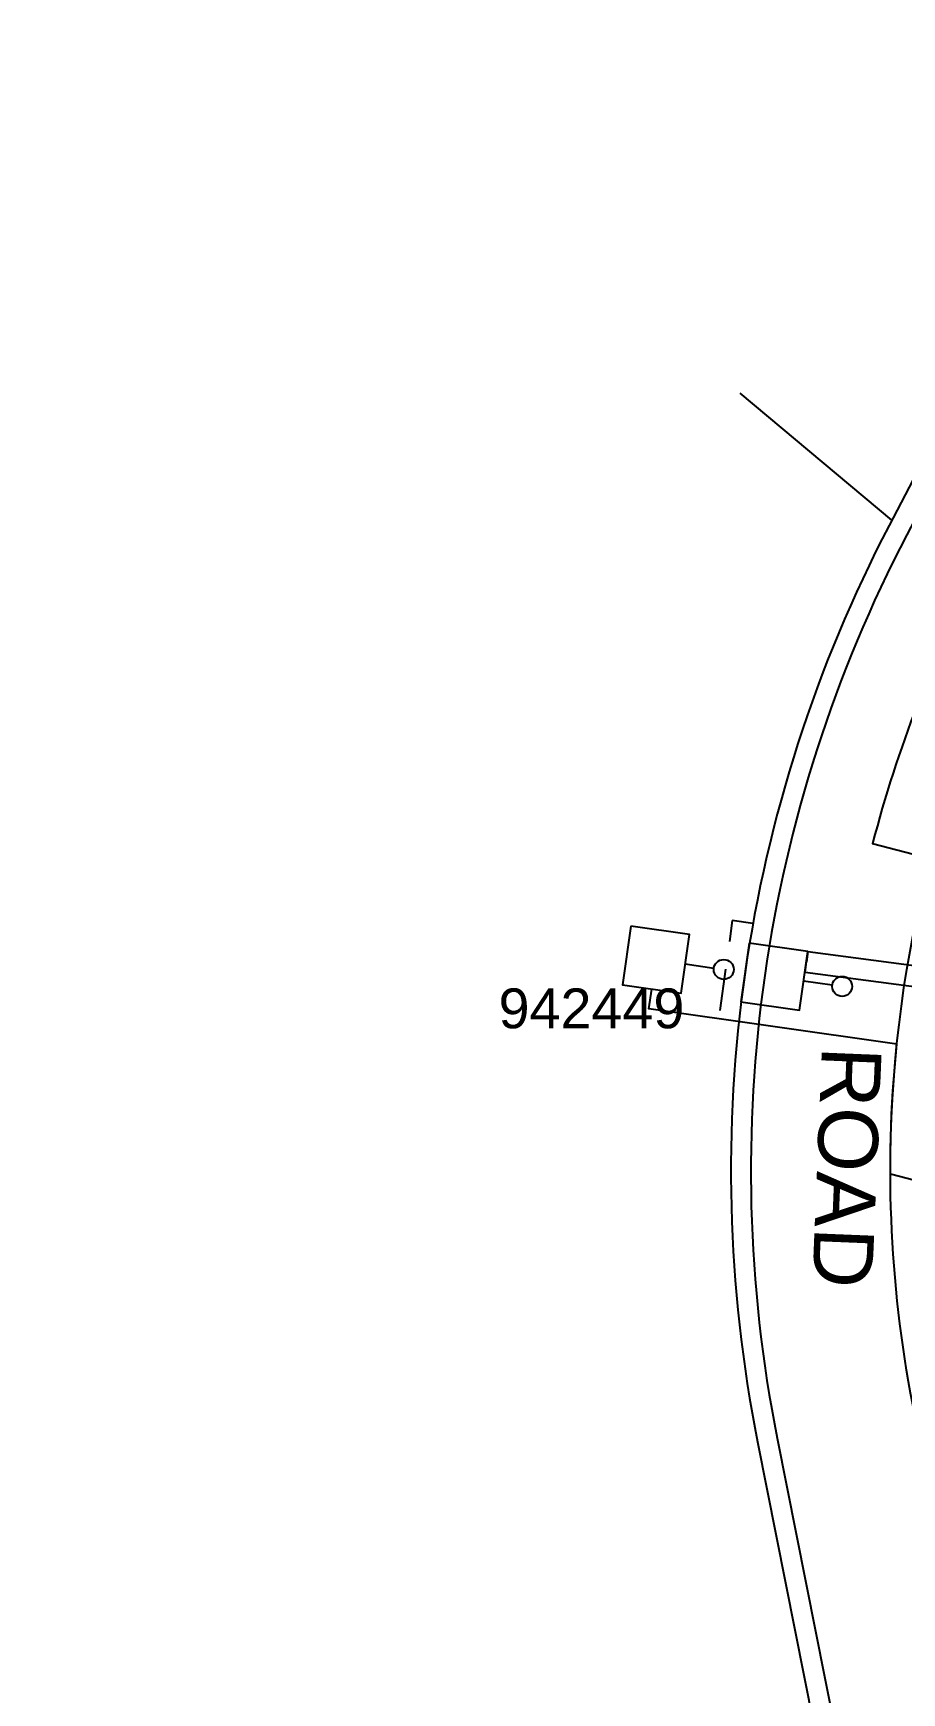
# Model space of a CAD drawing. Header units: metres. Extents: x 292331 to 292798, y 6234101 to 6234674.
# Drawn here: x 292544.5 to 292588.1, y 6234218.9 to 6234302.2 of the extents above; entities that cross this region are included whole.
import ezdxf
from ezdxf.enums import TextEntityAlignment as Align

# ---------------------------------------------------------------- set-up
doc = ezdxf.new("R2010")
doc.units = ezdxf.units.M
doc.header["$LTSCALE"] = 0.7
doc.linetypes.add('Dash', pattern=[5, 3, -2])
doc.layers.get('0').update_dxf_attribs({"color": 6})
doc.layers.add('_User Miscellaneous5', color=7, linetype='Continuous', lineweight=35)
for name, color, linetype in [('_User Miscellaneous7', 150, 'Continuous'), ('_User Miscellaneous8', 7, 'Continuous'), ('Cadastre Developer_SP_NEW', 4, 'Continuous'), ('Cadastre Easements_SP_NEW', 7, 'Continuous'), ('Cadastre Roads_SP_NEW', 8, 'Continuous'), ('Duct_SP_NEW', 2, 'Continuous'), ('Mains_HV_NEW_U72', 2, 'Continuous'), ('Mains_LV_NEW_R6', 2, 'Continuous'), ('Mains_LV_NEW_T84', 2, 'Continuous'), ('SupportsUG_SP_LV_SL_NEW', 2, 'Continuous')]:
    doc.layers.add(name, color=color, linetype=linetype)
doc.layers.add('_User Notes', color=7, linetype='Continuous', plot=False)
doc.styles.add('ARIAL', font='arial.ttf', dxfattribs={"height": 2})
doc.styles.add('POLE_LABEL', font='arial.ttf')
doc.styles.add('SL_LABEL', font='arial.ttf')
doc.styles.get("Standard").update_dxf_attribs({"font": 'arial.ttf'})
doc.styles.add('style1', font='iso3098b.shx')
doc.linetypes.add('Cable New UG', pattern='A,8,-1,["x",style1,S=3.5,R=0,X=0.35,Y=-1],-3.5', length=12.5)
doc.linetypes.add('Cable Z', pattern='A,8,-1,["Z",Standard,S=2.5,R=0,X=0.35,Y=-1.25],-3.5', length=12.5)

# ---------------------------------------------------------------- blocks, each defined once
blk = doc.blocks.new('*U80')
at = {"layer": '_User Miscellaneous8', "color": 2}
blk.add_line((0, 0), (0, 1.45), dxfattribs=at)
blk.add_circle((0, 1.95), 0.5, dxfattribs=at)
for tag, p, flags in [('Z', (0, 0), 1), ('OPERATED_BY', (0, -9.607), 9)]:
    blk.add_attdef(tag, p, '', height=0.2, dxfattribs=dict(flags=flags))
at = {"style": 'SL_LABEL', "flags": 9}
blk.add_attdef('STREET_CODE', text='', height=0.2, dxfattribs=at).set_placement((0, -0.2), align=Align.MIDDLE_LEFT)
at = {"flags": 9}
for tag, p in [('CONSTRUCTED_VOLTAGE', (0, -0.4)), ('CONTROL_TYPE', (0, -0.6)), ('LANTERN_PURPOSE', (0, -0.8)), ('OPERATING_VOLTAGE', (0, -1.4)), ('ORIENTATION', (0, -1.6)), ('LANTERN_TYPE', (0, -1)), ('NO_PHASES', (0, -1.2)), ('OWNED_BY', (0, -1.8)), ('STATE', (0, -2)), ('CEXIST', (0, -2.4)), ('CNEW', (0, -2.6)), ('USAGE', (0, -2.2)), ('CNUMBER', (0, -2.8)), ('CREMOVE', (0, -3)), ('CREPLACE', (0, -3.2)), ('LKINGHEIGHT', (0, -3.4)), ('LBRACKET', (0, -3.6)), ('LBRACKETVOCAB', (0, -3.8)), ('LCATEGORY', (0, -4)), ('LCHARGE1', (0, -4.2)), ('LCHARGE1PERCENT', (0, -4.4)), ('LCHARGE2', (0, -4.6)), ('LCHARGE2PERCENT', (0, -4.8)), ('LCHARGE3', (0, -5)), ('LCHARGE3PERCENT', (0, -5.2)), ('LEXIST', (0, -5.4)), ('LLAMP', (0, -5.6)), ('LLAMPVOCAB', (0, -5.8)), ('LMAST', (0, -6)), ('LMASTVOCAB', (0, -6.2)), ('LNEW', (0, -6.4)), ('LANTNUMBER', (0, -6.6)), ('LOUTREACH', (0, -7)), ('LOUTREACHVOCAB', (0, -7.2)), ('LRATECODE', (0, -7.4)), ('LREMOVE', (0, -7.6)), ('LREPLACE', (0, -7.8)), ('LTYPE', (0, -8)), ('LTYPEVOCAB', (0, -8.2)), ('LEGEND', (0, -8.4)), ('SUBURB', (0, -8.6)), ('STREETNAME', (0, -8.8)), ('LOCATION', (0, -9)), ('NOTES', (0, -9.2)), ('MAINTAINED_BY', (0, -9.863))]:
    blk.add_attdef(tag, text='', height=0.2, dxfattribs=at).set_placement(p, align=Align.MIDDLE_LEFT)
at = {"layer": '_User Notes', "style": 'SL_LABEL', "flags": 8}
blk.add_attdef('ASSET_NUM', text='', height=2.5, dxfattribs=at).set_placement((2, 2), align=Align.MIDDLE_LEFT)
at = {"layer": '_User Notes', "flags": 8}
blk.add_attdef('LNUMBER', text='', height=2.5, dxfattribs=at).set_placement((1.2, -2.8), align=Align.MIDDLE_LEFT)
blk = doc.blocks.new('*U79')
at = {"layer": '_User Miscellaneous7', "lineweight": -3}
blk.add_lwpolyline([(0, -3.03), (0, -1.58)], dxfattribs=at)
blk.add_lwpolyline([(-1.485, -6), (1.485, -6), (1.485, -3.03), (-1.485, -3.03)], close=True, dxfattribs=at)
blk.add_circle((0, -1.08), 0.5, dxfattribs=at)
at = {"layer": '_User Miscellaneous8', "color": 2, "lineweight": -3}
blk.add_lwpolyline([(-1.485, 0), (1.485, 0), (1.485, 2.97), (-1.485, 2.97)], close=True, dxfattribs=at)
at = {"style": 'POLE_LABEL', "flags": 9}
blk.add_attdef('STRUCTURE_PLANT_NUMBER', text='', height=0.2, dxfattribs=at).set_placement((1.641, 1.727), align=Align.MIDDLE_LEFT)
for tag, flags, p in [('STREET_CODE', 9, (1.641, 1.485)), ('OWNED_BY', 9, (1.641, 1.085)), ('OPERATED_BY', 9, (1.641, 0.885)), ('COLUMN_TYPE', 9, (1.641, 1.285)), ('STATE', 9, (1.641, 0.485)), ('USAGE', 9, (1.641, 0.285)), ('MAINTAINED_BY', 9, (1.641, 0.685)), ('LEGEND', 9, (1.641, 0.085)), ('SUBURB', 9, (1.641, -0.315)), ('STREETNAME', 9, (1.641, -0.515)), ('PARENT', 9, (1.641, -0.115)), ('LOCATION', 9, (1.641, -0.715)), ('NOTES', 9, (1.641, -0.915)), ('Z', 1, (1.641, -1.315)), ('LABEL_ALIGNMENT', 9, (1.641, -1.115))]:
    blk.add_attdef(tag, text='', height=0.2, dxfattribs=dict(flags=flags)).set_placement(p, align=Align.MIDDLE_LEFT)
at = {"layer": '_User Miscellaneous5', "style": 'ARIAL', "flags": 8}
blk.add_attdef('ASSET_NUM', text='', height=2, dxfattribs=at).set_placement((2, 3.485), align=Align.MIDDLE_LEFT)

msp = doc.modelspace()

# ---------------------------------------------------------------- linework, layer by layer
at = {"layer": 'Cadastre Developer_SP_NEW', "flags": 128}
msp.add_lwpolyline([(292596.414, 6234303.842, -0.315379), (292597.382, 6234296.447), (292587.495, 6234277.495, 0.170825), (292580.897, 6234231.491), (292600.592, 6234132.255, 0.414214), (292612.348, 6234124.393), (292670.66, 6234135.967), (292675.516, 6234136.93, 0.290844), (292683.276, 6234144.335, -0.309741), (292688.764, 6234149.221), (292698.457, 6234150.455), (292722.639, 6234153.533, -0.025139), (292732.188, 6234154.264), (292771.121, 6234155.279)], format="xyb", dxfattribs=at)
msp.add_lwpolyline([(292587.634, 6234277.762), (292580.021, 6234284.133)], dxfattribs=at)
at = {"layer": 'Cadastre Easements_SP_NEW', "color": 2, "linetype": 'Dash', "flags": 128}
msp.add_lwpolyline([(292580.663, 6234257.51), (292579.624, 6234257.659), (292578.945, 6234252.735), (292579.957, 6234252.59)], dxfattribs=at)
at = {"layer": 'Cadastre Roads_SP_NEW'}
msp.add_lwpolyline([(292597.152, 6234304.518, -0.315379), (292598.269, 6234295.985), (292588.381, 6234277.032, 0.170825), (292581.877, 6234231.685), (292601.573, 6234132.45, 0.414214), (292612.153, 6234125.374), (292623.923, 6234127.71, -0.414214), (292625.099, 6234126.924), (292626.617, 6234119.273), (292662.909, 6234126.476), (292661.391, 6234134.127, -0.414214), (292662.177, 6234135.302), (292670.465, 6234136.947), (292675.321, 6234137.911, 0.290846)], format="xyb", dxfattribs=at)
at = {"layer": 'Duct_SP_NEW'}
for p, q in [((292583.282, 6234255.073), (292583.349, 6234255.589)), ((292583.417, 6234256.105), (292583.349, 6234255.589)), ((292583.417, 6234256.105), (292591.383, 6234255.057)), ((292583.282, 6234255.073), (292591.248, 6234254.026))]:
    msp.add_line(p, q, dxfattribs=at)
at = {"layer": 'Mains_HV_NEW_U72', "color": 2, "linetype": 'Cable New UG', "flags": 128}
msp.add_lwpolyline([(292623.104, 6234235.685), (292587.558, 6234244.939, -0.121524), (292594.588, 6234273.795), (292603.522, 6234290.92), (292611.915, 6234293.854, 0.077239), (292630.993, 6234285.588), (292657.155, 6234278.777), (292677.63, 6234273.446), (292740.035, 6234257.2), (292744.785, 6234249.106), (292742.552, 6234240.529, 0.058384), (292740.063, 6234222.617, 0.028311), (292740.401, 6234213.098), (292745.983, 6234211.645, -0.011077), (292745.652, 6234215.118, -0.010239)], format="xyb", dxfattribs=at)
at = {"layer": 'Mains_LV_NEW_R6', "color": 2, "linetype": 'Cable Z', "flags": 128}
msp.add_lwpolyline([(292590.768, 6234233.173), (292588.797, 6234232.782, -0.075812), (292587.882, 6234251.454), (292575.444, 6234253.237), (292575.586, 6234254.227)], format="xyb", dxfattribs=at)
at = {"layer": 'Mains_LV_NEW_T84', "color": 2, "linetype": 'Cable New UG', "flags": 128}
msp.add_lwpolyline([(292589.771, 6234446.291), (292545.412, 6234411.871), (292544.549, 6234405.026), (292568.342, 6234374.362, -0.036472), (292576.895, 6234361.504), (292581.657, 6234351.627), (292578.928, 6234343.549), (292589.529, 6234322.135, 0.100708), (292605.502, 6234301.569), (292600.851, 6234292.286), (292591.928, 6234275.182, 0.056428), (292586.665, 6234261.537), (292608.766, 6234255.783), (292606.038, 6234245.302), (292621.793, 6234241.201), (292622.874, 6234245.354), (292620.939, 6234245.858)], format="xyb", dxfattribs=at)

# ---------------------------------------------------------------- block references
at = {"layer": 'SupportsUG_SP_LV_SL_NEW', "ltscale": 0.5}
ref = msp.add_blockref('*U79', (292580.266, 6234255.056), dxfattribs=dict(at, rotation=261.8378285724772))
ref.add_attrib('ASSET_NUM_001', '942449', (292567.898, 6234252.257), dxfattribs={"layer": '_User Miscellaneous5', "height": 2, "style": 'ARIAL'})
at = {"layer": 'SupportsUG_SP_LV_SL_NEW', "ltscale": 0.5, "rotation": 261.8378285724772}
msp.add_blockref('*U80', (292583.206, 6234254.635), dxfattribs=at)

# ---------------------------------------------------------------- texts
at = {"layer": 'Cadastre Roads_SP_NEW', "color": 2, "style": 'ARIAL'}
msp.add_text('ROAD', height=3, rotation=267.66137, dxfattribs=at).set_placement((292584.128, 6234251.382))

doc.saveas('drawing.dxf')
